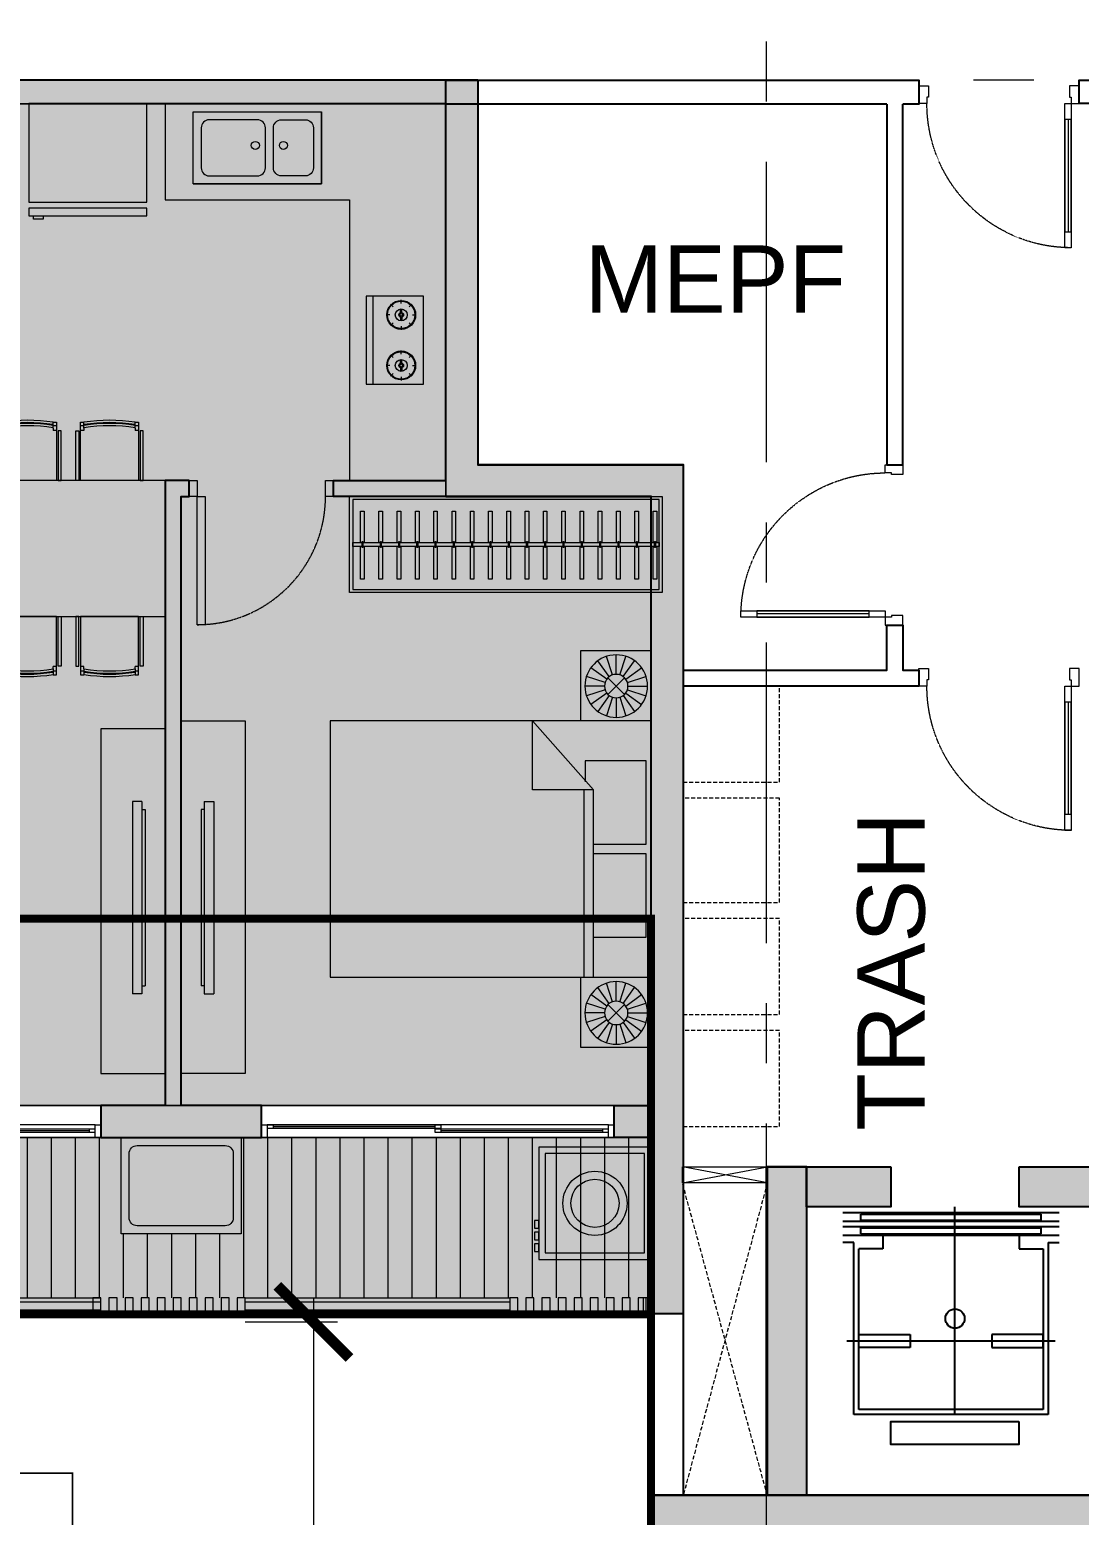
# Model space of a CAD drawing. Header units: millimetres. Extents: x -100356 to 314685, y 446 to 1273965.
# Drawn here: x 59597 to 66141, y 915293 to 924562 of the extents above; entities that cross this region are included whole.
import ezdxf
from ezdxf.enums import TextEntityAlignment as Align

# ---------------------------------------------------------------- set-up
doc = ezdxf.new("R2010")
doc.units = ezdxf.units.MM
for name, pattern in [('20180221 BF$0$Core - tb$0$HIDDEN', [0.375, 0.25, -0.125]), ('A1 - dp$0$HIDDEN', [0.375, 0.25, -0.125]), ('CENTER', [2, 1.25, -0.25, 0.25, -0.25]), ('Core - tb$0$HIDDEN', [0.375, 0.25, -0.125]), ('Dash', [6, 3, -3])]:
    doc.linetypes.add(name, pattern=pattern)
doc.layers.get('DEFPOINTS').update_dxf_attribs({"lineweight": 13})
for name, color, linetype, lineweight in [('$0$TUONG 2', 2, 'Continuous', 35), ('@ color hatch', 7, 'Continuous', 13), ('A.Concrete', 7, 'Continuous', 25), ('A1 - dp$0$A.Door', 4, 'Continuous', 13), ('A1 - dp$0$A.HACH 250', 250, 'Continuous', 5), ('A1 - dp$0$CUA', 5, 'Continuous', 9), ('A1 - dp$0$FURNITURE', 8, 'Continuous', 5), ('A1 - dp$0$KHCUA', 3, 'Continuous', 13), ('A1 - dp$0$TUONG 2', 2, 'Continuous', 25), ('A3 - dp$0$FURNITURE', 8, 'Continuous', 5), ('A3 - dp$0$TUONG 2', 2, 'Continuous', 25), ('Core - tb$0$1-thaythuong', 9, 'Continuous', 13), ('Core - tb$0$A.Concrete', 7, 'Continuous', 25), ('Core - tb$0$A.Thin', 8, 'Continuous', 13), ('Core - tb$0$A.Wall', 2, 'Continuous', 25), ('Core - tb$0$CUA', 5, 'Continuous', 9), ('Core - tb$0$Hatch-wall', 251, 'Continuous', 5), ('Hatch-wall', 251, 'Continuous', 5), ('LC.HA', 250, 'Continuous', 9), ('LGI', 250, 'CENTER', 9), ('luoicot', 30, 'Continuous', 13), ('setback', 1, 'Continuous', 13), ('TEXT', 6, 'Continuous', 20), ('TXT', 1, 'Continuous', 25)]:
    doc.layers.add(name, color=color, linetype=linetype, lineweight=lineweight)
doc.layers.add('Core - tb$0$CT3 MBT 11-31$0$Nqh-ME-01', color=8, linetype='Continuous')
doc.layers.add('STR', color=7, linetype='Continuous')
doc.styles.add('A1 - dp$0$GHICHU-C', font='Font - TrueType - Arial.ttf', dxfattribs={"width": 0.7})
doc.styles.add('arial_eng', font='ARIALNI.TTF')
doc.styles.add('DIM', font='Font - TrueType - Arial.ttf')
doc.styles.add('VnArial', font='Font - TrueType - Arial.ttf')
doc.dimstyles.new('DIM 150', dxfattribs={"dimscale": 150, "dimtxt": 3, "dimasz": 3, "dimexe": 1, "dimexo": 0, "dimgap": 0.5, "dimtad": 1, "dimdec": 0, "dimdsep": 46, "dimtxsty": 'DIM', "dimblk1": 'ARCHTICK', "dimblk2": 'ARCHTICK', "dimsah": 1, "dimcen": 1.5, "dimdle": 1, "dimclrd": 154, "dimclre": 154, "dimclrt": 2, "dimadec": 0, "dimazin": 0, "dimtfac": 1, "dimtdec": 0, "dimtix": 1, "dimtmove": 2, "dimatfit": 0, "dimfxl": 1, "dimtolj": 1, "dimtzin": 0, "dimlwd": -1, "dimlwe": -1, "dimarcsym": 0})

# ---------------------------------------------------------------- blocks, each defined once
blk = doc.blocks.new('*U197')
for points in [[(0, 100), (50, 100), (50, 0), (0, 0)], [(850, 100), (900, 100), (900, 0), (850, 0)], [(50, 0), (100, 0), (100, -800), (50, -800)]]:
    blk.add_lwpolyline(points, close=True)
at = {"linetype": 'A1 - dp$0$HIDDEN'}
blk.add_arc((50, 0), 800, 270, 0, dxfattribs=at)
blk = doc.blocks.new('A1 - dp$0$1012')
for p, q in [((397.4, 222), (70.7, 222)), ((70.7, 222), (70.7, 202)), ((70.7, 202), (397.4, 202)), ((397.4, 202), (397.4, 222)), ((397.4, 192), (13.4, 192)), ((13.4, 192), (13.4, 169)), ((51.8, 169), (13.4, 169)), ((36.4, 169), (36.4, 192)), ((51.8, 169), (67.1, 169)), ((67.1, 169), (67.1, 192)), ((397.4, -192), (397.4, 192)), ((51.8, -169), (13.4, -169)), ((13.4, -169), (13.4, -192)), ((13.4, -192), (397.4, -192)), ((36.4, -192), (36.4, -169)), ((51.8, -169), (67.1, -169)), ((67.1, -192), (67.1, -169)), ((70.7, -202), (397.4, -202)), ((70.7, -222), (70.7, -202)), ((397.4, -222), (70.7, -222)), ((397.4, -202), (397.4, -222))]:
    blk.add_line(p, q)
at = {"extrusion": (0, 0, -1)}
for centre, major_axis, start_param, end_param in [((1073.1, 0), (758.8, 758.8), 3.768877, 4.085105), ((1073.1, 0), (747.9, 747.9), 3.766561, 4.087421), ((1094.3, 0), (758.8, 758.8), 3.768877, 4.085105), ((1094.3, 0), (747.9, 747.9), 3.766561, 4.087421)]:
    blk.add_ellipse(centre, major_axis=major_axis, ratio=1, start_param=start_param, end_param=end_param, dxfattribs=at)
blk = doc.blocks.new('A1 - dp$0$ban an 4ng')
at = {"layer": 'A1 - dp$0$FURNITURE'}
blk.add_lwpolyline([(1200, 0), (0, 0), (0, -850), (1200, -850)], close=True, dxfattribs=at)
at = {"layer": 'A1 - dp$0$FURNITURE', "extrusion": (2.97971e-18, -2.13827e-28, -1), "xscale": 0.9444444444444446, "yscale": 0.9444444444444446, "zscale": -0.9444444444444446, "rotation": 270.0000000020186}
for p in [(-341.9, 375.3), (-853.5, 375.3)]:
    blk.add_blockref('A1 - dp$0$1012', p, dxfattribs=at)
at = {"layer": 'A1 - dp$0$FURNITURE', "xscale": 0.9444444444444446, "yscale": 0.9444444444444446, "zscale": 0.9444444444444446, "rotation": 90}
for p in [(341.9, -1225.3), (853.5, -1225.3)]:
    blk.add_blockref('A1 - dp$0$1012', p, dxfattribs=at)
blk = doc.blocks.new('A1 - dp$0$A$C6FE626A3')
for p, q in [((-90, 605.7), (-150, 605.7)), ((-150, -594.3), (-150, 605.7)), ((-90, -594.3), (-90, 605.7)), ((-90, 556.6), (-70, 556.6)), ((-70, -544.9), (-70, 556.6)), ((-90, -544.9), (-70, -544.9)), ((-90, -594.3), (-150, -594.3))]:
    blk.add_line(p, q)
blk = doc.blocks.new('A1 - dp$0$Bed 1600')
at = {"linetype": 'Continuous'}
for p, q in [((2, -80), (2, 0)), ((2, 0), (66, 0)), ((66, 0), (66, -80)), ((12, -1.2), (32.8, -1.2)), ((12, -14.4), (12, -1.2)), ((32.8, -1.2), (32.8, -14.4)), ((35.2, -1.2), (56, -1.2)), ((35.2, -14.4), (35.2, -1.2)), ((56, -1.2), (56, -16.4)), ((2, -14.4), (48.8, -14.4)), ((66, -29.6), (48.8, -14.4)), ((48.8, -14.4), (48.8, -29.6)), ((48.8, -16.8), (2, -16.8)), ((56, -16.4), (50.8, -16.4)), ((48.8, -29.6), (66, -29.6)), ((66, -80), (2, -80))]:
    blk.add_line(p, q, dxfattribs=at)
blk = doc.blocks.new('A1 - dp$0$tab')
for p, q in [((439, 0), (0, 0)), ((0, 0), (0, -439)), ((439, -439), (439, 0)), ((174.4, -163.3), (102.7, -64.6)), ((194.8, -152.9), (157.1, -36.9)), ((217.4, -149.3), (217.4, -27.3)), ((240, -152.9), (277.7, -36.9)), ((260.4, -163.3), (332.1, -64.6)), ((147.8, -199.9), (31.8, -162.2)), ((158.2, -179.5), (59.5, -107.8)), ((165.6, -170.7), (269.1, -274.2)), ((269.1, -170.7), (165.6, -274.2)), ((276.6, -179.5), (375.2, -107.8)), ((287, -199.9), (402.9, -162.2)), ((144.2, -222.5), (22.2, -222.5)), ((147.8, -245.1), (31.8, -282.8)), ((158.2, -265.5), (59.5, -337.2)), ((276.6, -265.5), (375.2, -337.2)), ((287, -245.1), (402.9, -282.8)), ((290.5, -222.5), (412.5, -222.5)), ((174.4, -281.7), (102.7, -380.3)), ((194.8, -292.1), (157.1, -408)), ((217.4, -295.6), (217.4, -417.6)), ((217.4, -295.6), (217.4, -417.6)), ((240, -292.1), (277.7, -408)), ((260.4, -281.7), (332.1, -380.3)), ((0, -439), (439, -439))]:
    blk.add_line(p, q)
for radius in [195.1, 73.2]:
    blk.add_circle((217.4, -222.5), radius)
blk = doc.blocks.new('A1 - dp$0$mb-tulanh700x735')
for p, q in [((368.4, 700), (-368.4, 700)), ((-368.4, 700), (-368.4, 650.9)), ((-368.4, 650.9), (368.4, 650.9)), ((279.3, 700), (279.3, 720.2)), ((279.3, 720.2), (339.9, 720.2)), ((339.9, 700), (279.3, 700)), ((339.9, 720.2), (339.9, 700)), ((368.4, 650.9), (368.4, 700)), ((368.4, 614), (-368.4, 614)), ((-368.4, 614), (-368.4, 0)), ((368.4, 0), (368.4, 614)), ((-368.4, 0), (368.4, 0))]:
    blk.add_line(p, q)
blk = doc.blocks.new('A1 - dp$0$bep')
at = {"layer": 'A1 - dp$0$FURNITURE'}
for p, q in [((0, 358.3), (0, 0)), ((549, 358.3), (0, 358.3)), ((67.2, 269.2), (50.6, 285.8)), ((116.8, 289.8), (116.8, 313.2)), ((166.4, 269.2), (183, 285.8)), ((382.6, 269.2), (366.1, 285.8)), ((432.3, 289.8), (432.3, 313.2)), ((481.9, 269.2), (498.4, 285.8)), ((549, 0), (549, 358.3)), ((46.6, 219.6), (23.2, 219.6)), ((102.7, 223.6), (80.1, 223.6)), ((102.7, 215.5), (80.1, 215.5)), ((130.9, 223.6), (153.5, 223.6)), ((130.9, 215.5), (153.5, 215.5)), ((187, 219.6), (210.4, 219.6)), ((362.1, 219.6), (338.6, 219.6)), ((418.1, 223.6), (395.6, 223.6)), ((418.1, 215.5), (395.6, 215.5)), ((446.4, 223.6), (468.9, 223.6)), ((446.4, 215.5), (468.9, 215.5)), ((502.4, 219.6), (525.9, 219.6)), ((67.2, 170), (50.6, 153.4)), ((116.8, 149.4), (116.8, 126)), ((166.4, 170), (183, 153.4)), ((382.6, 170), (366.1, 153.4)), ((432.3, 149.4), (432.3, 126)), ((481.9, 170), (498.4, 153.4)), ((549, 45), (0, 45)), ((0, 0), (549, 0))]:
    blk.add_line(p, q, dxfattribs=at)
for centre, radius in [((116.8, 219.6), 90), ((116.8, 219.6), 85.5), ((432.3, 219.6), 90), ((432.3, 219.6), 85.5), ((116.8, 219.6), 36.9), ((116.8, 219.6), 14.7), ((116.8, 219.6), 8.24), ((432.3, 219.6), 36.9), ((432.3, 219.6), 14.7), ((432.3, 219.6), 8.24)]:
    blk.add_circle(centre, radius, dxfattribs=at)
blk = doc.blocks.new('A1 - dp$0$crua 450x830')
at = {"layer": 'A1 - dp$0$FURNITURE'}
blk.add_lwpolyline([(400, 10), (-400, 10), (-400, 460), (400, 460)], close=True, dxfattribs=at)
blk.add_lwpolyline([(-400, 10), (400, 10), (400, 460)], dxfattribs=at)
for points in [[(-300, 60), (0, 60, 0.414214), (50, 110), (50, 360, 0.414214), (0, 410), (-300, 410, 0.414214), (-350, 360), (-350, 110, 0.414214)], [(100, 110), (100, 360, -0.414214), (150, 410), (300, 410, -0.414214), (350, 360), (350, 110, -0.414214), (300, 60), (150, 60, -0.414214)]]:
    blk.add_lwpolyline(points, format="xyb", close=True, dxfattribs=at)
for centre in [(-12.5, 250), (162.5, 250)]:
    blk.add_circle(centre, 25, dxfattribs=at)
blk = doc.blocks.new('*U273')
for points in [[(0, 600), (0, 0), (1950, 0), (1950, 600)], [(1930, 580), (1930, 20), (20, 20), (20, 580)]]:
    blk.add_lwpolyline(points, close=True)
at = {"ltscale": 6}
for points in [[(91.1, 313.1), (91.1, 515.2), (69.1, 515.2), (69.1, 313.1)], [(205.1, 313.1), (205.1, 515.2), (183.1, 515.2), (183.1, 313.1)], [(319.1, 313.1), (319.1, 515.2), (297.1, 515.2), (297.1, 313.1)], [(433.1, 313.1), (433.1, 515.2), (411.1, 515.2), (411.1, 313.1)], [(547.1, 313.1), (547.1, 515.2), (525.1, 515.2), (525.1, 313.1)], [(661.1, 313.1), (661.1, 515.2), (639.1, 515.2), (639.1, 313.1)], [(775.1, 313.1), (775.1, 515.2), (753.1, 515.2), (753.1, 313.1)], [(889.1, 313.1), (889.1, 515.2), (867.1, 515.2), (867.1, 313.1)], [(1003.1, 313.1), (1003.1, 515.2), (981.1, 515.2), (981.1, 313.1)], [(1117.1, 313.1), (1117.1, 515.2), (1095.1, 515.2), (1095.1, 313.1)], [(1231.1, 313.1), (1231.1, 515.2), (1209.1, 515.2), (1209.1, 313.1)], [(1345.1, 313.1), (1345.1, 515.2), (1323.1, 515.2), (1323.1, 313.1)], [(1459.1, 313.1), (1459.1, 515.2), (1437.1, 515.2), (1437.1, 313.1)], [(1573.1, 313.1), (1573.1, 515.2), (1551.1, 515.2), (1551.1, 313.1)], [(1687.1, 313.1), (1687.1, 515.2), (1665.1, 515.2), (1665.1, 313.1)], [(1801.1, 313.1), (1801.1, 515.2), (1779.1, 515.2), (1779.1, 313.1)], [(1915.1, 313.1), (1915.1, 515.2), (1893.1, 515.2), (1893.1, 313.1)], [(69.1, 286.7), (69.1, 92.1), (91.1, 92.1), (91.1, 286.7)], [(183.1, 286.7), (183.1, 92.1), (205.1, 92.1), (205.1, 286.7)], [(297.1, 286.7), (297.1, 92.1), (319.1, 92.1), (319.1, 286.7)], [(411.1, 286.7), (411.1, 92.1), (433.1, 92.1), (433.1, 286.7)], [(525.1, 286.7), (525.1, 92.1), (547.1, 92.1), (547.1, 286.7)], [(639.1, 286.7), (639.1, 92.1), (661.1, 92.1), (661.1, 286.7)], [(753.1, 286.7), (753.1, 92.1), (775.1, 92.1), (775.1, 286.7)], [(867.1, 286.7), (867.1, 92.1), (889.1, 92.1), (889.1, 286.7)], [(981.1, 286.7), (981.1, 92.1), (1003.1, 92.1), (1003.1, 286.7)], [(1095.1, 286.7), (1095.1, 92.1), (1117.1, 92.1), (1117.1, 286.7)], [(1209.1, 286.7), (1209.1, 92.1), (1231.1, 92.1), (1231.1, 286.7)], [(1323.1, 286.7), (1323.1, 92.1), (1345.1, 92.1), (1345.1, 286.7)], [(1437.1, 286.7), (1437.1, 92.1), (1459.1, 92.1), (1459.1, 286.7)], [(1551.1, 286.7), (1551.1, 92.1), (1573.1, 92.1), (1573.1, 286.7)], [(1665.1, 286.7), (1665.1, 92.1), (1687.1, 92.1), (1687.1, 286.7)], [(1779.1, 286.7), (1779.1, 92.1), (1801.1, 92.1), (1801.1, 286.7)], [(1893.1, 286.7), (1893.1, 92.1), (1915.1, 92.1), (1915.1, 286.7)]]:
    blk.add_lwpolyline(points, dxfattribs=at)
for points in [[(1930, 286.7), (1930, 313.1), (20, 313.1), (20, 286.7)], [(82.7, 319.2), (78.3, 319.2), (78.3, 280.4), (82.7, 280.4)], [(196.7, 319.2), (192.3, 319.2), (192.3, 280.4), (196.7, 280.4)], [(310.7, 319.2), (306.3, 319.2), (306.3, 280.4), (310.7, 280.4)], [(424.7, 319.2), (420.3, 319.2), (420.3, 280.4), (424.7, 280.4)], [(538.7, 319.2), (534.3, 319.2), (534.3, 280.4), (538.7, 280.4)], [(652.7, 319.2), (648.3, 319.2), (648.3, 280.4), (652.7, 280.4)], [(766.7, 319.2), (762.3, 319.2), (762.3, 280.4), (766.7, 280.4)], [(880.7, 319.2), (876.3, 319.2), (876.3, 280.4), (880.7, 280.4)], [(994.7, 319.2), (990.3, 319.2), (990.3, 280.4), (994.7, 280.4)], [(1108.7, 319.2), (1104.3, 319.2), (1104.3, 280.4), (1108.7, 280.4)], [(1222.7, 319.2), (1218.3, 319.2), (1218.3, 280.4), (1222.7, 280.4)], [(1336.7, 319.2), (1332.3, 319.2), (1332.3, 280.4), (1336.7, 280.4)], [(1450.7, 319.2), (1446.3, 319.2), (1446.3, 280.4), (1450.7, 280.4)], [(1564.7, 319.2), (1560.3, 319.2), (1560.3, 280.4), (1564.7, 280.4)], [(1678.7, 319.2), (1674.3, 319.2), (1674.3, 280.4), (1678.7, 280.4)], [(1792.7, 319.2), (1788.3, 319.2), (1788.3, 280.4), (1792.7, 280.4)], [(1906.7, 319.2), (1902.3, 319.2), (1902.3, 280.4), (1906.7, 280.4)]]:
    blk.add_lwpolyline(points, close=True, dxfattribs=at)
blk = doc.blocks.new('VL4 - dp$0$MBMAYGIAT')
at = {"linetype": 'ByBlock'}
for points in [[(0, -350), (700, -350), (700, 350), (0, 350)], [(40, -310), (660, -310), (660, 310), (40, 310)], [(700, 252.6), (725.9, 252.6), (725.9, 300.1), (700, 300.1)], [(700, 180.1), (725.9, 180.1), (725.9, 227.6), (700, 227.6)], [(700, 107.5), (725.9, 107.5), (725.9, 155), (700, 155)]]:
    blk.add_lwpolyline(points, close=True, dxfattribs=at)
for radius in [200, 150]:
    blk.add_circle((350, 0), radius, dxfattribs=at)
blk = doc.blocks.new('*U269')
for p, q in [((50, 0), (1538, 0)), ((100, 0), (100, -30)), ((1488, 0), (1488, -30)), ((1538, 0), (1538, -30)), ((50, -30), (1538, -30)), ((1488, -35), (1488, -65)), ((1488, -35), (2975, -35)), ((1488, -65), (2975, -65)), ((1538, -35), (1538, -65)), ((2925, -35), (2925, -65))]:
    blk.add_line(p, q)
at = {"color": 8}
for p, q in [((100, -15), (1488, -15)), ((1538, -50), (2925, -50))]:
    blk.add_line(p, q, dxfattribs=at)
for points in [[(0, 0), (50, 0), (50, -110), (0, -110)], [(2975, 0), (3025, 0), (3025, -110), (2975, -110)]]:
    blk.add_lwpolyline(points, close=True)
for points in [[(2975, 0), (50, 0)], [(2975, -110), (50, -110)]]:
    blk.add_lwpolyline(points)
at = {"layer": 'A1 - dp$0$KHCUA', "style": 'A1 - dp$0$GHICHU-C', "flags": 1}
for tag, p in [('TEN_CUA', (450, -184)), ('KICH_THUOC', (450, -300)), ('QUI_CACH', (450, -421))]:
    blk.add_attdef(tag, text='', height=50, dxfattribs=at).set_placement(p, align=Align.MIDDLE)
blk = doc.blocks.new('*U389')
at = {"layer": 'A3 - dp$0$FURNITURE'}
for p, q in [((0, 100), (2200, 100)), ((0, 75), (2200, 75)), ((0, 25), (2200, 25)), ((0, 0), (2200, 0))]:
    blk.add_line(p, q, dxfattribs=at)
blk = doc.blocks.new('*U395')
at = {"layer": 'A3 - dp$0$FURNITURE'}
for p, q in [((0, 100), (1649.9, 100)), ((0, 75), (1649.9, 75)), ((0, 25), (1649.9, 25)), ((0, 0), (1649.9, 0))]:
    blk.add_line(p, q, dxfattribs=at)
blk = doc.blocks.new('2B3')
at = {"layer": '@ color hatch', "ltscale": 0.5}
h = blk.add_hatch(color=131, dxfattribs=at)
h.dxf.hatch_style = 1
h.paths.add_polyline_path([(-411897.2, 289043.9), (-409297.3, 289043.9), (-409297.3, 289043.9), (-408997.3, 289043.9), (-408997.3, 289043.9), (-404597.5, 289043.9), (-404597.5, 286593.9), (-403247.3, 286593.9), (-403247.3, 282794), (-409297.3, 282794), (-409297.3, 282094), (-412297.4, 282094), (-412297.1, 288243.9), (-411897.1, 288244)])
h.paths.add_polyline_path([(-408947.2, 282594), (-403247.3, 282594), (-403247.3, 281494.1), (-408947.2, 281494.1)])
h.paths.add_polyline_path([(-412297.3, 281894), (-409297.3, 281894), (-409297.3, 281494), (-412297.3, 281494)])
at = {"layer": 'A1 - dp$0$A.HACH 250'}
h = blk.add_hatch(dxfattribs=at)
h.set_pattern_fill('_USER', color=256, scale=150, angle=270, pattern_type=0)
h.set_pattern_definition([(270, (-95968.2, 214276.78), (150, -3e-14), [])])
h.paths.add_polyline_path([(-406128.5, 282594), (-405872.2, 282594), (-405872.2, 281994), (-406622.2, 281994), (-406622.2, 282594), (-408997.3, 282594), (-408997.3, 281694.1), (-408997.3, 281694.1), (-408997.3, 281594.1), (-403317, 281594.1), (-403317, 282594)])
at = {"layer": 'Hatch-wall', "ltscale": 0.5}
h = blk.add_hatch(color=256, dxfattribs=at)
h.dxf.hatch_style = 1
h.paths.add_polyline_path([(-404397.5, 289193.9), (-404397.5, 286793.9), (-403247.3, 286793.9), (-403117.2, 286793.9), (-403117.2, 281494.1), (-403317.2, 281494.1), (-403317.2, 282594), (-403547.1, 282594), (-403547.2, 282794), (-403317.2, 282794), (-403317.1, 286593.9), (-405297.3, 286593.9), (-405297.3, 286693.9), (-404597.6, 286693.9), (-404597.5, 289044), (-407097.3, 289043.9), (-407197.3, 289043.9), (-407197.3, 289043.9), (-407497.3, 289043.9), (-407497.3, 289193.9)])
h.paths.add_polyline_path([(-406197.3, 286693.9), (-406347.3, 286693.9), (-406347.3, 282794), (-406747.2, 282794), (-406747.2, 282594), (-405822.3, 282594), (-405747.2, 282594), (-405747.2, 282794), (-406247.3, 282794), (-406247.3, 286593.9), (-406197.3, 286593.9)], flags=17)
h.paths.add_polyline_path([(-409197.3, 282794), (-408947.2, 282794), (-408947.2, 282594), (-408947.2, 281494.1), (-409297.3, 281494.1), (-409297.3, 281594.4), (-409297.3, 281894), (-409697.7, 281894), (-409697.7, 282094), (-409297.3, 282094), (-409297.3, 285593.9), (-409197.3, 285593.9)])
at = {"layer": '@ color hatch', "color": 250, "linetype": 'Dash', "ltscale": 10, "const_width": 10, "elevation": 0}
for points in [[(-411897.2, 289043.9), (-409297.3, 289043.9), (-409297.3, 289043.9), (-408997.3, 289043.9), (-408997.3, 289043.9), (-404597.5, 289043.9), (-404597.5, 286593.9), (-403317.1, 286593.9), (-403317.2, 282794), (-409297.3, 282794), (-409297.3, 282094), (-412297.4, 282094), (-412297.1, 288243.9), (-411897.1, 288244)], [(-408947.2, 282594), (-403317.2, 282594), (-403317.2, 281494.1), (-408947.2, 281494.1)]]:
    blk.add_lwpolyline(points, close=True, dxfattribs=at)
at = {"layer": 'A1 - dp$0$A.HACH 250', "elevation": 0}
for points in [[(-406797.3, 281594.1), (-406797.3, 281494.1), (-406747.3, 281494.1), (-406747.3, 281594.1)], [(-406697.3, 281594.1), (-406697.3, 281494.1), (-406647.3, 281494.1), (-406647.3, 281594.1)], [(-406597.3, 281594.1), (-406597.3, 281494.1), (-406547.3, 281494.1), (-406547.3, 281594.1)], [(-406497.3, 281594.1), (-406497.3, 281494.1), (-406447.3, 281494.1), (-406447.3, 281594.1)], [(-406397.3, 281594.1), (-406397.3, 281494.1), (-406347.3, 281494.1), (-406347.3, 281594.1)], [(-406297.3, 281594.1), (-406297.3, 281494.1), (-406247.3, 281494.1), (-406247.3, 281594.1)], [(-406197.3, 281594.1), (-406197.3, 281494.1), (-406147.3, 281494.1), (-406147.3, 281594.1)], [(-406097.3, 281594.1), (-406097.3, 281494.1), (-406047.3, 281494.1), (-406047.3, 281594.1)], [(-405997.3, 281594.1), (-405997.3, 281494.1), (-405947.3, 281494.1), (-405947.3, 281594.1)], [(-405897.3, 281594.1), (-405897.3, 281494.1), (-405847.3, 281494.1), (-405847.3, 281594.1)], [(-404197.4, 281594), (-404197.4, 281494), (-404147.4, 281494), (-404147.4, 281594)], [(-404097.4, 281594), (-404097.4, 281494), (-404047.4, 281494), (-404047.4, 281594)], [(-403997.4, 281594), (-403997.4, 281494), (-403947.4, 281494), (-403947.4, 281594)], [(-403897.4, 281594), (-403897.4, 281494), (-403847.4, 281494), (-403847.4, 281594)], [(-403797.4, 281594), (-403797.4, 281494), (-403747.4, 281494), (-403747.4, 281594)], [(-403697.4, 281594), (-403697.4, 281494), (-403647.4, 281494), (-403647.4, 281594)], [(-403597.4, 281594), (-403597.4, 281494), (-403547.4, 281494), (-403547.4, 281594)], [(-403497.4, 281594), (-403497.4, 281494), (-403447.4, 281494), (-403447.4, 281594)], [(-403397.4, 281594), (-403397.4, 281494), (-403347.4, 281494), (-403347.4, 281594)], [(-403367.2, 281594), (-403367.2, 281494), (-403317.2, 281494), (-403317.2, 281594)]]:
    blk.add_lwpolyline(points, close=True, dxfattribs=at)
at = {"layer": 'A1 - dp$0$CUA', "elevation": 0}
for points in [[(-406797.3, 282794), (-408997.3, 282794)], [(-403622.3, 282794), (-405822.3, 282794)]]:
    blk.add_lwpolyline(points, dxfattribs=at)
at = {"layer": 'A1 - dp$0$FURNITURE', "elevation": 0}
blk.add_lwpolyline([(-406347.3, 289043.9), (-406347.3, 288443.9), (-405197.3, 288444), (-405197.3, 286694), (-404597.5, 286693.9)], dxfattribs=at)
for points in [[(-405847.3, 282994.1), (-406247.3, 282994.1), (-406247.3, 285194.1), (-405847.3, 285194.1)], [(-406747.3, 282994.1), (-406347.3, 282994.1), (-406347.3, 285144.1), (-406747.3, 285144.1)], [(-405872.2, 282594), (-405872.2, 281994), (-406622.2, 281994), (-406622.2, 282594)]]:
    blk.add_lwpolyline(points, close=True, dxfattribs=at)
blk.add_lwpolyline([(-405922.2, 282494), (-405922.2, 282094, -0.414214), (-405972.2, 282044), (-406522.2, 282044, -0.414214), (-406572.2, 282094), (-406572.2, 282494, -0.414214), (-406522.2, 282544), (-405972.2, 282544, -0.414214)], format="xyb", close=True, dxfattribs=at)
at = {"layer": 'A1 - dp$0$TUONG 2', "ltscale": 0.5, "elevation": 0}
for points in [[(-404397.5, 289193.9), (-404397.5, 286793.9), (-403317.2, 286793.9), (-403117.2, 286793.9), (-403117.2, 281494.1), (-403317.2, 281494.1), (-403317.2, 281494.1), (-403317.2, 282594), (-403547.2, 282594), (-403547.2, 282794), (-403317.2, 282794), (-403317.1, 286593.9), (-405297.3, 286593.9), (-405297.3, 286693.9), (-404597.6, 286693.9), (-404597.5, 289044), (-407097.3, 289043.9), (-407097.3, 289043.9), (-407097.3, 289043.9), (-407097.3, 289043.9), (-407197.3, 289043.9)], [(-407497.3, 289193.9), (-404397.5, 289193.9)]]:
    blk.add_lwpolyline(points, dxfattribs=at)
blk.add_lwpolyline([(-406197.3, 286693.9), (-406347.3, 286693.9), (-406347.3, 282794), (-406747.2, 282794), (-406747.2, 282594), (-406272.3, 282594), (-405822.3, 282594), (-405747.2, 282594), (-405747.2, 282794), (-406247.3, 282794), (-406247.3, 286593.9), (-406197.3, 286593.9)], close=True, dxfattribs=at)
at = {"layer": 'A1 - dp$0$A.Door', "extrusion": (0, 0, -1), "xscale": -0.7272727265428539, "yscale": 0.7272727265428539, "zscale": -0.7272727265428539}
for p in [(408947.2, 282674, 0), (405747.2, 282674, 0)]:
    blk.add_blockref('*U269', p, dxfattribs=at)
at = {"layer": 'A1 - dp$0$CUA'}
blk.add_blockref('*U197', (-406197.3, 286593.9, 0), dxfattribs=at)
at = {"layer": 'A1 - dp$0$FURNITURE', "extrusion": (-2.97971e-18, -2.01949e-28, -1), "xscale": -1, "zscale": -1, "rotation": 180}
blk.add_blockref('A1 - dp$0$mb-tulanh700x735', (406828.9, 289043.9, 0), dxfattribs=at)
at = {"layer": 'A1 - dp$0$FURNITURE'}
for name, p in [('A1 - dp$0$crua 450x830', (-405772.3, 288534, 0)), ('A1 - dp$0$ban an 4ng', (-407547.3, 286693.9, 0))]:
    blk.add_blockref(name, p, dxfattribs=at)
for name, p, rotation in [('A1 - dp$0$bep', (-405094.7, 287843.5, 0), 270), ('A1 - dp$0$A$C6FE626A3', (-406193.1, 284096.7, 0), 180), ('VL4 - dp$0$MBMAYGIAT', (-403317.2, 282183.8, 0), 180)]:
    blk.add_blockref(name, p, dxfattribs=dict(at, rotation=rotation))
at = {"layer": 'A1 - dp$0$FURNITURE', "xscale": -1, "rotation": 180}
for name, p in [('*U273', (-405197.3, 286593.9, 0)), ('A1 - dp$0$A$C6FE626A3', (-406401.6, 284096.7, 0))]:
    blk.add_blockref(name, p, dxfattribs=at)
at = {"layer": 'A1 - dp$0$FURNITURE', "extrusion": (0, 0, -1), "zscale": -1}
for p in [(403317.2, 285633.1, 0), (403317.2, 283594.1, 0)]:
    blk.add_blockref('A1 - dp$0$tab', p, dxfattribs=at)
at = {"layer": 'A1 - dp$0$FURNITURE', "extrusion": (0, 0, -1), "xscale": 24.99999062500353, "yscale": 24.99999062500353, "zscale": -24.99999062500353, "rotation": 90}
blk.add_blockref('A1 - dp$0$Bed 1600', (403317.2, 283544.1, 0), dxfattribs=at)
at = {"layer": 'A3 - dp$0$TUONG 2', "extrusion": (0, 0, -1), "zscale": -1, "rotation": 180}
for name, p in [('*U389', (408947.2, 281594.1, 0)), ('*U395', (405847.3, 281594.1, 0))]:
    blk.add_blockref(name, p, dxfattribs=at)
at = {"layer": 'A1 - dp$0$FURNITURE', "style": 'arial_eng'}
blk.add_attdef('AC', (-406368.4, 282518.4, 0), '', height=300, rotation=270, dxfattribs=at)
blk = doc.blocks.new('_ARCHTICK')
at = {"color": 0, "linetype": 'ByBlock', "const_width": 0.15}
blk.add_lwpolyline([(-0.5, -0.5), (0.5, 0.5)], dxfattribs=at)
blk = doc.blocks.new('*D734')
at = {"layer": '@ color hatch', "color": 154, "ltscale": 0.5, "transparency": 16777216}
for p, q in [((61365.9, 916650.2), (61365.9, 910850.5)), ((60940.7, 916500.2), (61515.9, 916500.2)), ((60940.7, 911000.5), (61515.9, 911000.5))]:
    blk.add_line(p, q, dxfattribs=at)
at = {"layer": 'DEFPOINTS', "color": 0, "ltscale": 0.5, "transparency": 16777216}
for p in [(60940.7, 916500.2, 0), (60940.7, 911000.5, 0), (61365.9, 911000.5)]:
    blk.add_point(p, dxfattribs=at)
at = {"layer": '@ color hatch', "color": 154, "ltscale": 0.5, "transparency": 16777216, "xscale": 450, "yscale": 450, "zscale": 450}
for p, rotation in [((61365.9, 916500.2), 90), ((61365.9, 911000.5), 270)]:
    blk.add_blockref('_ARCHTICK', p, dxfattribs=dict(at, rotation=rotation))
at = {"layer": '@ color hatch', "color": 2, "ltscale": 0.5, "transparency": 16777216, "insert": (61061.2, 913750.3), "char_height": 450, "attachment_point": 5, "rotation": 90, "style": 'DIM'}
blk.add_mtext('\\A1;5500', dxfattribs=at)
blk = doc.blocks.new('X-GRID')
at = {"layer": 'LGI', "ltscale": 1500}
for p, q in [((-31950, 49486.8), (-31950, -7272.6)), ((5008.8, 11100), (-57318.6, 11100))]:
    blk.add_line(p, q, dxfattribs=at)
blk = doc.blocks.new('A$C60262ED2')
at = {"layer": 'LC.HA'}
h = blk.add_hatch(color=256, dxfattribs=at)
h.dxf.hatch_style = 1
h.paths.add_polyline_path([(44108.8, 31553.9), (44108.8, 32053.9), (43858.8, 32053.9), (43858.8, 31553.9), (41658.8, 31553.9), (41658.8, 40134), (43858.8, 40134), (43858.8, 39633.9), (44108.8, 39633.9), (44108.8, 40384), (41408.8, 40384), (41408.8, 31553.9), (38638.8, 31553.9), (38638.8, 25662.7), (40648.5, 25662.7), (40648.5, 25912.7), (38888.8, 25912.7), (38888.8, 28412.7), (44108.8, 28412.7), (44108.8, 28662.7), (38888.8, 28662.7), (38888.8, 31303.9), (44108.8, 31303.9)])
h.paths.add_polyline_path([(44108.8, 38633.9), (43858.8, 38633.9), (43858.8, 37433.9), (44108.8, 37433.9)], flags=17)
h.paths.add_polyline_path([(44108.8, 36443.9), (43858.8, 36443.9), (43858.8, 35243.9), (44108.8, 35243.9)], flags=17)
h.paths.add_polyline_path([(44108.8, 34253.9), (43858.8, 34253.9), (43858.8, 33053.9), (44108.8, 33053.9)], flags=17)
h.paths.add_polyline_path([(39608.8, 33603.9), (39358.8, 33603.9), (39358.8, 31553.9), (39608.8, 31553.9)], flags=17)
at = {"layer": 'STR', "ltscale": 1000, "elevation": 0}
blk.add_lwpolyline([(44108.8, 25662.7), (44108.8, 31553.9), (44108.8, 40384), (41408.8, 40384), (41408.8, 31553.9), (38638.8, 31553.9), (38638.8, 25662.7)], close=True, dxfattribs=at)
blk.add_lwpolyline([(39358.8, 31553.9), (39358.8, 33603.9), (39608.8, 33603.9), (39608.8, 31553.9)], dxfattribs=at)
at = {"rotation": 180}
blk.add_blockref('X-GRID', (7408.8, 51484, 0), dxfattribs=at)
blk = doc.blocks.new('column')
at = {"layer": 'luoicot', "ltscale": 0.5}
blk.add_blockref('A$C60262ED2', (-47108.6, -40383.9, 0), dxfattribs=at)
blk = doc.blocks.new('*U370')
blk.add_line((-70, 100), (-70, 800))
for points in [[(-50, 0), (-50, 900), (-90, 900), (-90, 0)], [(-50, 100), (-90, 100), (-90, 800), (-50, 800)], [(-1000, -110), (-940, -110), (-940, -40), (-950, -40), (-950, 0), (-1000, 0)], [(0, -110), (-60, -110), (-60, -40), (-50, -40), (-50, 0), (0, 0)]]:
    blk.add_lwpolyline(points, close=True)
at = {"linetype": 'Core - tb$0$HIDDEN'}
blk.add_arc((-50, 0), 900, 90, 180, dxfattribs=at)
blk = doc.blocks.new('*U371')
blk.add_line((-70, 100), (-70, 800))
for points in [[(-50, 0), (-50, 900), (-90, 900), (-90, 0)], [(-50, 100), (-90, 100), (-90, 800), (-50, 800)], [(-1000, -110), (-940, -110), (-940, -40), (-950, -40), (-950, 0), (-1000, 0)], [(0, -110), (-60, -110), (-60, -40), (-50, -40), (-50, 0), (0, 0)]]:
    blk.add_lwpolyline(points, close=True)
at = {"linetype": 'Core - tb$0$HIDDEN'}
blk.add_arc((-50, 0), 900, 90, 180, dxfattribs=at)
blk = doc.blocks.new('new core')
at = {"layer": 'Core - tb$0$Hatch-wall', "ltscale": 0.5}
h = blk.add_hatch(color=256, dxfattribs=at)
h.dxf.hatch_style = 1
h.paths.add_polyline_path([(-4745, -6780), (-4500, -6780), (-4500, -8830), (-4745, -8830)])
at = {"layer": 'Hatch-wall', "ltscale": 0.5}
h = blk.add_hatch(color=256, dxfattribs=at)
h.dxf.hatch_style = 1
h.paths.add_polyline_path([(-3975, -6780), (-3975, -7030), (-4500, -7030), (-4500, -6780)])
h.paths.add_polyline_path([(-3175, -6780), (-2450, -6780), (-2450, -8580), (-2700, -8580), (-2700, -7030), (-3175, -7030)])
h = blk.add_hatch(color=256, dxfattribs=at)
h.dxf.hatch_style = 1
h.paths.add_polyline_path([(-5470, -11971.2), (-2170, -11971.2), (-2170, -10830), (-2420, -10830), (-2420, -11721.2), (-5220, -11721.2), (-5220, -9080), (-2420, -9080), (-2420, -9580), (-2170, -9580), (-2170, -8830), (-5470, -8830)])
at = {"layer": 'A1 - dp$0$TUONG 2', "ltscale": 0.5}
blk.add_lwpolyline([(-6550, -150), (-6550, -2400), (-5270, -2400), (-5270, -3680), (-4000, -3680), (-4000, -3400), (-3900, -3400), (-3900, -3680), (-3800, -3680), (-3800, -3780), (-5270, -3780), (-5270, -8830)], dxfattribs=at)
at = {"layer": 'A1 - dp$0$TUONG 2', "ltscale": 0.5, "elevation": 0}
blk.add_lwpolyline([(-5470, -8830), (-5470, -7549.8), (-5470, -7549.8), (-5470, -7549.8), (-5470, -2600), (-6750, -2600)], dxfattribs=at)
at = {"layer": 'Core - tb$0$1-thaythuong'}
for p, q in [((-4745, -6880), (-5274.5, -6780, 0)), ((-5274.5, -6880, 0), (-4745, -6780))]:
    blk.add_line(p, q, dxfattribs=at)
blk.add_lwpolyline([(-4745, -6780), (-4745, -6880), (-5274.5, -6880), (-5274.5, -6780)], close=True, dxfattribs=at)
at = {"layer": 'Core - tb$0$A.Concrete', "ltscale": 0.5}
blk.add_lwpolyline([(-4745, -8830), (-4745, -6780), (-4500, -6780), (-4500, -8830)], dxfattribs=at)
for points in [[(-3975, -6780), (-3975, -7030), (-4500, -7030), (-4500, -6780)], [(-3175, -6780), (-2450, -6780), (-2450, -8830), (-2700, -8830), (-2700, -7030), (-3175, -7030)], [(-5470, -11971.2), (-2170, -11971.2), (-2170, -10830), (-2420, -10830), (-2420, -11721.2), (-5220, -11721.2), (-5220, -9080), (-2420, -9080), (-2420, -9580), (-2170, -9580), (-2170, -8830), (-5470, -8830)]]:
    blk.add_lwpolyline(points, close=True, dxfattribs=at)
at = {"layer": 'Core - tb$0$A.Thin', "linetype": 'Core - tb$0$HIDDEN', "ltscale": 100}
for points in [[(-5270, -4380), (-4670, -4380), (-4670, -3780), (-5270, -3780)], [(-5270, -5130), (-4670, -5130), (-4670, -4480), (-5270, -4480)], [(-5270, -5830), (-4670, -5830), (-4670, -5230), (-5270, -5230)], [(-5270, -6528.4), (-4670, -6528.4), (-4670, -5928.4), (-5270, -5928.4)]]:
    blk.add_lwpolyline(points, close=True, dxfattribs=at)
for points in [[(-4745, -8830), (-5274.5, -6880)], [(-4745, -6880), (-5270, -8830)]]:
    blk.add_lwpolyline(points, dxfattribs=at)
at = {"layer": 'Core - tb$0$A.Wall', "ltscale": 0.5}
blk.add_line((-4000, -2400), (-3900, -2400), dxfattribs=at)
for points in [[(-4000, -150), (-6750, -150), (-6750, 0), (-3800, 0), (-3800, -150), (-3900, -150)], [(-2700, -145), (-2800, -145), (-2800, 0), (-2700, 0)], [(-4000, -150), (-4000, -2400)], [(-3900, -2400), (-3900, -150)]]:
    blk.add_lwpolyline(points, dxfattribs=at)
at = {"layer": 'Core - tb$0$CT3 MBT 11-31$0$Nqh-ME-01'}
for p, q in [((-3575, -8324), (-3575, -7030)), ((-4162.5, -7074.8), (-3037.5, -7074.8)), ((-4162.5, -7112.3), (-4162.5, -7074.8)), ((-4162.5, -7112.3), (-3037.5, -7112.3)), ((-3037.5, -7112.3), (-3037.5, -7074.8)), ((-4162.5, -7159.8), (-3037.5, -7159.8)), ((-4162.5, -7197.3), (-4162.5, -7159.8)), ((-4162.5, -7197.3), (-3037.5, -7197.3)), ((-3037.5, -7197.3), (-3037.5, -7159.8)), ((-2949.5, -7866.3), (-4250, -7866.3))]:
    blk.add_line(p, q, dxfattribs=at)
for points in [[(-2925, -7066.3), (-4275, -7066.3)], [(-2925, -7121.3), (-4275, -7121.3)], [(-4275, -7151.3), (-2925, -7151.3)], [(-4275, -7206.3), (-2925, -7206.3)], [(-4025, -7206.3), (-4025, -7291.3)], [(-3175, -7206.3), (-3175, -7291.3)], [(-4206, -7251.3), (-4275, -7251.3)], [(-4206, -8324), (-4206, -7251.3)], [(-4175, -8294), (-4175, -7291.3)], [(-4025, -7291.3), (-4175, -7291.3)], [(-3175, -7291.3), (-3025, -7291.3)], [(-3025, -7291.3), (-3025, -8294)], [(-2994, -7251.3), (-2994, -8324)], [(-2994, -7251.3), (-2925, -7251.3)], [(-4175, -7906.3), (-4175, -7826.3)], [(-4175, -7826.3), (-3855, -7826.3)], [(-3855, -7826.3), (-3855, -7906.3)], [(-3345, -7826.3), (-3345, -7906.3)], [(-3025, -7826.3), (-3345, -7826.3)], [(-3025, -7906.3), (-3025, -7826.3)], [(-3855, -7906.3), (-4175, -7906.3)], [(-3345, -7906.3), (-3025, -7906.3)], [(-2994, -8324), (-4206, -8324)], [(-3025, -8294), (-4175, -8294)]]:
    blk.add_lwpolyline(points, dxfattribs=at)
blk.add_lwpolyline([(-3175.9, -8369.3), (-3175.9, -8511.8), (-3974.1, -8511.8), (-3974.1, -8369.3)], close=True, dxfattribs=at)
blk.add_circle((-3575, -7726.3), 60, dxfattribs=at)
at = {"layer": 'Core - tb$0$CUA', "xscale": -1}
for name, p, rotation in [('*U370', (-2800, -145), 180), ('*U371', (-4010, -3400), 90), ('*U370', (-2800, -3780), 180)]:
    blk.add_blockref(name, p, dxfattribs=dict(at, rotation=rotation))
at = {"layer": 'TEXT', "style": 'VnArial'}
blk.add_text('MEPF', height=420, dxfattribs=at).set_placement((-5884.1, -1450.7))
blk.add_text('TRASH', height=420, rotation=90, dxfattribs=at).set_placement((-3763.7, -6554.2))
blk = doc.blocks.new('SECTION SYMBOL')
at = {"layer": 'TXT', "linetype": '20180221 BF$0$Core - tb$0$HIDDEN', "ltscale": 300, "const_width": 50, "elevation": 0}
blk.add_lwpolyline([(19510.8, -10461.8), (-5469.9, -10461.8), (-5469.9, -5230.9), (-37732.8, -5230.9)], dxfattribs=at)

msp = doc.modelspace()

# ---------------------------------------------------------------- linework, layer by layer
at = {"color": 3, "linetype": 'Dash', "ltscale": 30, "const_width": 50, "elevation": 0}
msp.add_lwpolyline([(59640.8, 904450.1), (59640.9, 910997.5), (63470.9, 910997.5), (63470.9, 916547.1), (57640.9, 916547.1), (57490.9, 916547.1), (47226.2, 916547.1), (46565.9, 916547.1), (43615.9, 916547.1)], dxfattribs=at)
at = {"layer": 'TEXT', "const_width": 10, "elevation": 0}
msp.add_lwpolyline([(56206.5, 915555.9), (59862.6, 915555.9), (59862.6, 913799.6), (56206.5, 913799.6)], close=True, dxfattribs=at)

# ---------------------------------------------------------------- block references
at = {"layer": '$0$TUONG 2'}
msp.add_blockref('2B3', (466788.1, 635056.1, 0), dxfattribs=at)
at = {"layer": 'A.Concrete'}
msp.add_blockref('column', (71940.7, 924250, 0), dxfattribs=at)
at = {"layer": 'setback'}
msp.add_blockref('new core', (68940.9, 924246.9, 0), dxfattribs=at)
at = {"layer": 'TEXT'}
msp.add_blockref('SECTION SYMBOL', (68940.9, 924246.9, 0), dxfattribs=at)

# ---------------------------------------------------------------- dimensions: what is measured, and where the dimension line sits
at = {"layer": '@ color hatch', "ltscale": 0.5}
dim = msp.add_aligned_dim(p1=(60940.7, 916500.2, 0), p2=(60940.7, 911000.5, 0), distance=425.2, dimstyle='DIM 150', override={"dimfxl": 3.28084, "dimfxlon": 1, "dimarcsym": 2}, dxfattribs=at)
dim.commit()
dim.dimension.update_dxf_attribs({"geometry": '*D734', "text_midpoint": (61061.2, 913750.3)})

doc.saveas('drawing.dxf')
